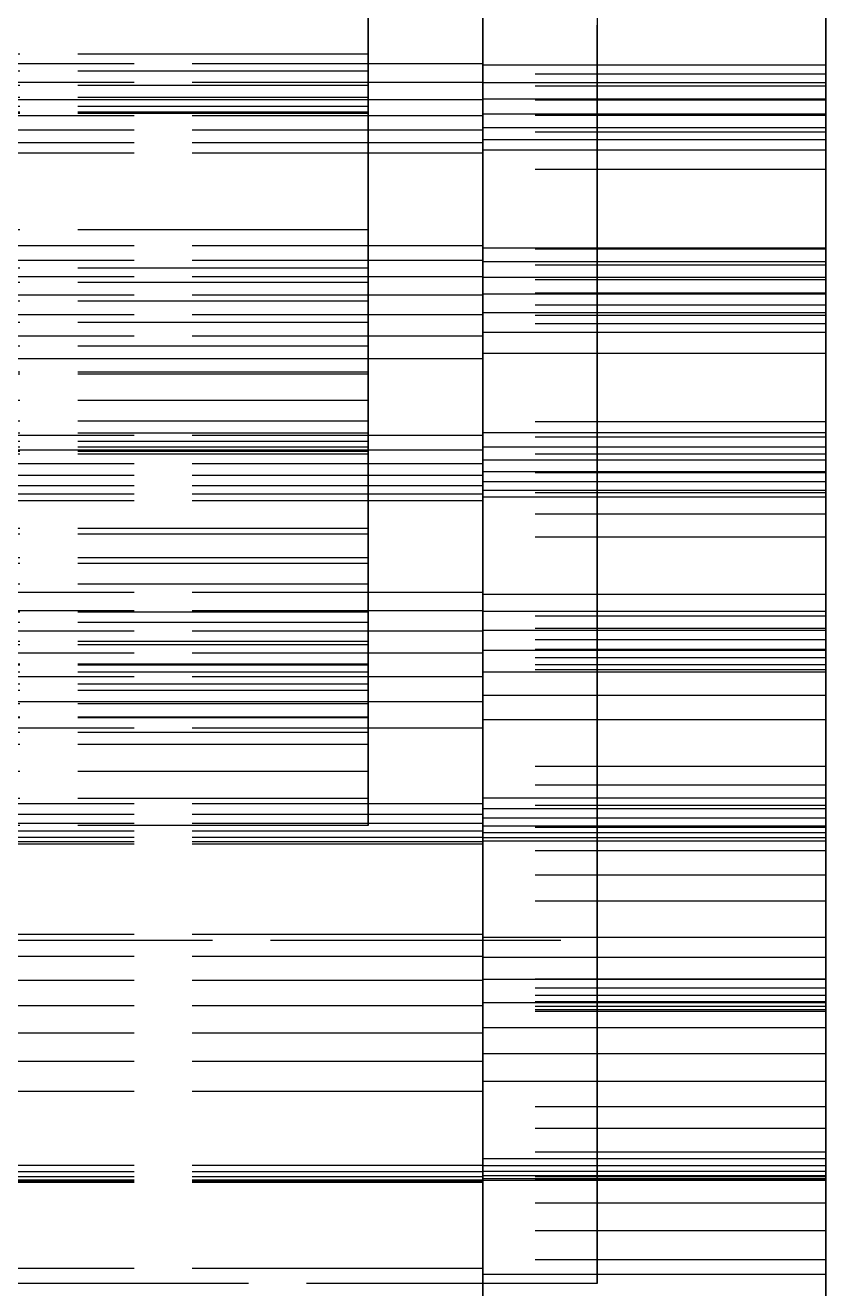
# Model space of a CAD drawing. Header units: millimetres. Extents: x -27 to 154, y -43 to 55.
# Drawn here: x 49.75 to 53.25, y -5.52 to 0 of the extents above; entities that cross this region are included whole.
import ezdxf

# ---------------------------------------------------------------- set-up
doc = ezdxf.new("R2010")
doc.units = ezdxf.units.MM
doc.linetypes.add('DASHED', pattern=[1.524, 1.27, -0.254])
doc.layers.add('HIDDEN', color=8, linetype='DASHED')
doc.layers.add('VISIBLE', color=7, linetype='CONTINUOUS')

msp = doc.modelspace()

# ---------------------------------------------------------------- linework, layer by layer
at = {"layer": 'HIDDEN'}
for points in [[(51.74925, 7.58929), (51.74925, 6.98214), (51.74925, 6.375), (51.74925, 5.76786), (51.74925, 5.16071), (51.74925, 4.55357), (51.74925, 3.94643), (51.74925, 3.33929), (51.74925, 2.73214), (51.74925, 2.125), (51.74925, 1.51786), (51.74925, 0.91071), (51.74925, 0.30357), (51.74925, -0.30357), (51.74925, -0.91071), (51.74925, -1.51786), (51.74925, -2.125), (51.74925, -2.73214), (51.74925, -3.33929), (51.74925, -3.94643), (51.74925, -4.55357), (51.74925, -5.16071), (51.74925, -5.76786)], [(51.74925, 0.27976), (51.74925, -0.27976), (51.74925, -0.83929), (51.74925, -1.39881), (51.74925, -1.95833), (51.74925, -2.51786), (51.74925, -3.07738), (51.74925, -3.6369), (51.74925, -4.19643), (51.74925, -4.75595), (51.74925, -5.31548), (51.74925, -5.875)], [(53.24925, 0.27976), (53.24925, -0.27976), (53.24925, -0.83929), (53.24925, -1.39881), (53.24925, -1.95833), (53.24925, -2.51786), (53.24925, -3.07738), (53.24925, -3.6369), (53.24925, -4.19643), (53.24925, -4.75595), (53.24925, -5.31548), (53.24925, -5.875)], [(51.74925, 0.21419), (51.74925, -0.21419)], [(51.74925, -0.16799), (51.74925, 0.16799)], [(51.74925, 0.16799), (51.74925, -0.16799)], [(53.24925, 0.21419), (53.24925, -0.21419)], [(51.24925, -0.12603), (51.24925, 0.12603)], [(51.24925, 0.12603), (51.24925, -0.12603)], [(52.24925, 0.0873), (52.24925, -0.0873), (52.24925, -0.2619), (52.24925, -0.43651), (52.24925, -0.61111), (52.24925, -0.78571), (52.24925, -0.96032), (52.24925, -1.13492), (52.24925, -1.30952), (52.24925, -1.48413), (52.24925, -1.65873), (52.24925, -1.83333), (52.24925, -2.00794), (52.24925, -2.18254), (52.24925, -2.35714), (52.24925, -2.53175), (52.24925, -2.70635), (52.24925, -2.88095), (52.24925, -3.05556), (52.24925, -3.23016), (52.24925, -3.40476), (52.24925, -3.57937), (52.24925, -3.75397), (52.24925, -3.92857), (52.24925, -4.10317), (52.24925, -4.27778), (52.24925, -4.45238), (52.24925, -4.62698), (52.24925, -4.80159), (52.24925, -4.97619), (52.24925, -5.15079), (52.24925, -5.3254), (52.24925, -5.5)], [(52.24925, 0.06349), (52.24925, -0.06349), (52.24925, -0.19048), (52.24925, -0.31746), (52.24925, -0.44444), (52.24925, -0.57143), (52.24925, -0.69841), (52.24925, -0.8254), (52.24925, -0.95238), (52.24925, -1.07937), (52.24925, -1.20635), (52.24925, -1.33333), (52.24925, -1.46032), (52.24925, -1.5873), (52.24925, -1.71429), (52.24925, -1.84127), (52.24925, -1.96825), (52.24925, -2.09524), (52.24925, -2.22222), (52.24925, -2.34921), (52.24925, -2.47619), (52.24925, -2.60317), (52.24925, -2.73016), (52.24925, -2.85714), (52.24925, -2.98413), (52.24925, -3.11111), (52.24925, -3.2381), (52.24925, -3.36508), (52.24925, -3.49206), (52.24925, -3.61905), (52.24925, -3.74603), (52.24925, -3.87302), (52.24925, -4)], [(51.24925, 0.0131), (51.24925, -0.02738), (51.24925, -0.06786), (51.24925, -0.10833), (51.24925, -0.14881), (51.24925, -0.18929), (51.24925, -0.22976), (51.24925, -0.27024), (51.24925, -0.31071), (51.24925, -0.35119), (51.24925, -0.39167), (51.24925, -0.43214), (51.24925, -0.47262), (51.24925, -0.5131), (51.24925, -0.55357), (51.24925, -0.59405), (51.24925, -0.63452), (51.24925, -0.675), (51.24925, -0.71548), (51.24925, -0.75595), (51.24925, -0.79643), (51.24925, -0.8369), (51.24925, -0.87738), (51.24925, -0.91786), (51.24925, -0.95833), (51.24925, -0.99881), (51.24925, -1.03929), (51.24925, -1.07976), (51.24925, -1.12024), (51.24925, -1.16071), (51.24925, -1.20119), (51.24925, -1.24167), (51.24925, -1.28214), (51.24925, -1.32262), (51.24925, -1.3631), (51.24925, -1.40357), (51.24925, -1.44405), (51.24925, -1.48452), (51.24925, -1.525)], [(51.24925, -1.525), (51.24925, -1.48452), (51.24925, -1.44405), (51.24925, -1.40357), (51.24925, -1.3631), (51.24925, -1.32262), (51.24925, -1.28214), (51.24925, -1.24167), (51.24925, -1.20119), (51.24925, -1.16071), (51.24925, -1.12024), (51.24925, -1.07976), (51.24925, -1.03929), (51.24925, -0.99881), (51.24925, -0.95833), (51.24925, -0.91786), (51.24925, -0.87738), (51.24925, -0.8369), (51.24925, -0.79643), (51.24925, -0.75595), (51.24925, -0.71548), (51.24925, -0.675), (51.24925, -0.63452), (51.24925, -0.59405), (51.24925, -0.55357), (51.24925, -0.5131), (51.24925, -0.47262), (51.24925, -0.43214), (51.24925, -0.39167), (51.24925, -0.35119), (51.24925, -0.31071), (51.24925, -0.27024), (51.24925, -0.22976), (51.24925, -0.18929), (51.24925, -0.14881), (51.24925, -0.10833), (51.24925, -0.06786), (51.24925, -0.02738), (51.24925, 0.0131)], [(51.74925, -0.54628), (51.74925, -0.5376), (51.74925, -0.52893), (51.74925, -0.52026), (51.74925, -0.51159), (51.74925, -0.50292), (51.74925, -0.49425), (51.74925, -0.48558), (51.74925, -0.47691), (51.74925, -0.46824), (51.74925, -0.45957), (51.74925, -0.45089), (51.74925, -0.44222), (51.74925, -0.43355), (51.74925, -0.42488), (51.74925, -0.41621), (51.74925, -0.40754), (51.74925, -0.39887), (51.74925, -0.3902), (51.74925, -0.38153), (51.74925, -0.37285), (51.74925, -0.36418), (51.74925, -0.35551), (51.74925, -0.34684), (51.74925, -0.33817), (51.74925, -0.3295), (51.74925, -0.32083), (51.74925, -0.31216), (51.74925, -0.30349), (51.74925, -0.29482), (51.74925, -0.28614), (51.74925, -0.27747), (51.74925, -0.2688), (51.74925, -0.26013), (51.74925, -0.25146), (51.74925, -0.24279), (51.74925, -0.23412), (51.74925, -0.22545), (51.74925, -0.21678), (51.74925, -0.2081), (51.74925, -0.19943), (51.74925, -0.19076), (51.74925, -0.18209), (51.74925, -0.17342), (51.74925, -0.16475), (51.74925, -0.15608), (51.74925, -0.14741), (51.74925, -0.13874), (51.74925, -0.13007), (51.74925, -0.12139), (51.74925, -0.11272), (51.74925, -0.10405), (51.74925, -0.09538), (51.74925, -0.08671), (51.74925, -0.07804), (51.74925, -0.06937), (51.74925, -0.0607), (51.74925, -0.05203), (51.74925, -0.04336), (51.74925, -0.03468), (51.74925, -0.02601), (51.74925, -0.01734), (51.74925, -0.00867), (51.74925, 0)], [(51.74925, -5.59524), (51.74925, -5.31548), (51.74925, -5.03571), (51.74925, -4.75595), (51.74925, -4.47619), (51.74925, -4.19643), (51.74925, -3.91667), (51.74925, -3.6369), (51.74925, -3.35714), (51.74925, -3.07738), (51.74925, -2.79762), (51.74925, -2.51786), (51.74925, -2.2381), (51.74925, -1.95833), (51.74925, -1.67857), (51.74925, -1.39881), (51.74925, -1.11905), (51.74925, -0.83929), (51.74925, -0.55952), (51.74925, -0.27976), (51.74925, 0)], [(52.24925, -4), (52.24925, -3.93651), (52.24925, -3.87302), (52.24925, -3.80952), (52.24925, -3.74603), (52.24925, -3.68254), (52.24925, -3.61905), (52.24925, -3.55556), (52.24925, -3.49206), (52.24925, -3.42857), (52.24925, -3.36508), (52.24925, -3.30159), (52.24925, -3.2381), (52.24925, -3.1746), (52.24925, -3.11111), (52.24925, -3.04762), (52.24925, -2.98413), (52.24925, -2.92063), (52.24925, -2.85714), (52.24925, -2.79365), (52.24925, -2.73016), (52.24925, -2.66667), (52.24925, -2.60317), (52.24925, -2.53968), (52.24925, -2.47619), (52.24925, -2.4127), (52.24925, -2.34921), (52.24925, -2.28571), (52.24925, -2.22222), (52.24925, -2.15873), (52.24925, -2.09524), (52.24925, -2.03175), (52.24925, -1.96825), (52.24925, -1.90476), (52.24925, -1.84127), (52.24925, -1.77778), (52.24925, -1.71429), (52.24925, -1.65079), (52.24925, -1.5873), (52.24925, -1.52381), (52.24925, -1.46032), (52.24925, -1.39683), (52.24925, -1.33333), (52.24925, -1.26984), (52.24925, -1.20635), (52.24925, -1.14286), (52.24925, -1.07937), (52.24925, -1.01587), (52.24925, -0.95238), (52.24925, -0.88889), (52.24925, -0.8254), (52.24925, -0.7619), (52.24925, -0.69841), (52.24925, -0.63492), (52.24925, -0.57143), (52.24925, -0.50794), (52.24925, -0.44444), (52.24925, -0.38095), (52.24925, -0.31746), (52.24925, -0.25397), (52.24925, -0.19048), (52.24925, -0.12698), (52.24925, -0.06349), (52.24925, 0)], [(52.24925, -5.5), (52.24925, -5.4127), (52.24925, -5.3254), (52.24925, -5.2381), (52.24925, -5.15079), (52.24925, -5.06349), (52.24925, -4.97619), (52.24925, -4.88889), (52.24925, -4.80159), (52.24925, -4.71429), (52.24925, -4.62698), (52.24925, -4.53968), (52.24925, -4.45238), (52.24925, -4.36508), (52.24925, -4.27778), (52.24925, -4.19048), (52.24925, -4.10317), (52.24925, -4.01587), (52.24925, -3.92857), (52.24925, -3.84127), (52.24925, -3.75397), (52.24925, -3.66667), (52.24925, -3.57937), (52.24925, -3.49206), (52.24925, -3.40476), (52.24925, -3.31746), (52.24925, -3.23016), (52.24925, -3.14286), (52.24925, -3.05556), (52.24925, -2.96825), (52.24925, -2.88095), (52.24925, -2.79365), (52.24925, -2.70635), (52.24925, -2.61905), (52.24925, -2.53175), (52.24925, -2.44444), (52.24925, -2.35714), (52.24925, -2.26984), (52.24925, -2.18254), (52.24925, -2.09524), (52.24925, -2.00794), (52.24925, -1.92063), (52.24925, -1.83333), (52.24925, -1.74603), (52.24925, -1.65873), (52.24925, -1.57143), (52.24925, -1.48413), (52.24925, -1.39683), (52.24925, -1.30952), (52.24925, -1.22222), (52.24925, -1.13492), (52.24925, -1.04762), (52.24925, -0.96032), (52.24925, -0.87302), (52.24925, -0.78571), (52.24925, -0.69841), (52.24925, -0.61111), (52.24925, -0.52381), (52.24925, -0.43651), (52.24925, -0.34921), (52.24925, -0.2619), (52.24925, -0.1746), (52.24925, -0.0873), (52.24925, 0)], [(53.24925, -5.59524), (53.24925, -5.31548), (53.24925, -5.03571), (53.24925, -4.75595), (53.24925, -4.47619), (53.24925, -4.19643), (53.24925, -3.91667), (53.24925, -3.6369), (53.24925, -3.35714), (53.24925, -3.07738), (53.24925, -2.79762), (53.24925, -2.51786), (53.24925, -2.2381), (53.24925, -1.95833), (53.24925, -1.67857), (53.24925, -1.39881), (53.24925, -1.11905), (53.24925, -0.83929), (53.24925, -0.55952), (53.24925, -0.27976), (53.24925, 0)], [(51.24925, -0.12603), (48.24925, -0.12603)], [(51.24925, -0.12603), (48.24925, -0.12603)], [(51.24925, -0.2001), (51.24925, -0.12603)], [(51.24925, -0.12603), (51.24925, -0.2001)], [(51.74925, -0.16799), (47.74925, -0.16799)], [(51.74925, -0.16799), (47.74925, -0.16799)], [(51.24925, -0.2001), (48.24925, -0.2001)], [(51.24925, -0.2001), (48.24925, -0.2001)], [(51.24925, -0.26329), (51.24925, -0.2001)], [(51.24925, -0.2001), (51.24925, -0.26329)], [(51.74925, -0.25049), (51.74925, -0.16799)], [(51.74925, -0.16799), (51.74925, -0.25049)], [(51.74925, -0.21419), (51.74925, -0.26693)], [(53.24925, -0.21419), (51.74925, -0.21419)], [(53.24925, -0.21419), (53.24925, -0.26693)], [(51.74925, -0.25049), (47.74925, -0.25049)], [(51.74925, -0.25049), (47.74925, -0.25049)], [(51.24925, -0.26329), (48.24925, -0.26329)], [(51.24925, -0.26329), (48.24925, -0.26329)], [(51.24925, -0.31508), (51.24925, -0.26329)], [(51.24925, -0.26329), (51.24925, -0.31508)], [(51.74925, -0.32661), (51.74925, -0.25049)], [(51.74925, -0.25049), (51.74925, -0.32661)], [(51.74925, -0.26693), (51.74925, -0.32706)], [(53.24925, -0.26693), (51.74925, -0.26693)], [(53.24925, -0.26693), (53.24925, -0.32706)], [(51.74925, -0.32661), (47.74925, -0.32661)], [(51.74925, -0.32661), (47.74925, -0.32661)], [(51.24925, -0.31508), (48.24925, -0.31508)], [(51.24925, -0.31508), (48.24925, -0.31508)], [(51.24925, -0.32547), (48.24925, -0.32547)], [(51.24925, -0.32547), (48.24925, -0.32547)], [(51.24925, -0.35458), (51.24925, -0.31508)], [(51.24925, -0.31508), (51.24925, -0.35458)], [(51.24925, -0.32547), (51.24925, -0.38632)], [(51.24925, -0.89444), (51.24925, -0.32547)], [(51.24925, -0.32547), (51.24925, -0.89444)], [(51.24925, -0.38632), (51.24925, -0.32547)], [(51.74925, -0.39605), (51.74925, -0.32661)], [(51.74925, -0.32661), (51.74925, -0.39605)], [(51.74925, -0.32706), (51.74925, -0.39395)], [(53.24925, -0.32706), (51.74925, -0.32706)], [(53.24925, -0.32706), (53.24925, -0.39395)], [(51.24925, -0.35458), (48.24925, -0.35458)], [(51.24925, -0.35458), (48.24925, -0.35458)], [(51.24925, -0.38013), (48.24925, -0.38013)], [(51.24925, -0.38013), (48.24925, -0.38013)], [(51.24925, -0.38632), (48.24925, -0.38632)], [(51.24925, -0.38632), (48.24925, -0.38632)], [(51.24925, -0.38013), (51.24925, -0.35458)], [(51.24925, -0.35458), (51.24925, -0.38013)], [(51.24925, -0.38632), (51.24925, -0.38013)], [(51.24925, -0.38013), (51.24925, -0.38632)], [(51.74925, -0.39605), (47.74925, -0.39605)], [(51.74925, -0.39605), (47.74925, -0.39605)], [(51.74925, -0.39395), (51.74925, -0.46715)], [(53.24925, -0.39395), (51.74925, -0.39395)], [(51.74925, -0.45845), (51.74925, -0.39605)], [(51.74925, -0.39605), (51.74925, -0.45845)], [(53.24925, -0.39395), (53.24925, -0.46715)], [(51.74925, -0.45845), (47.74925, -0.45845)], [(51.74925, -0.45845), (47.74925, -0.45845)], [(51.74925, -0.51328), (51.74925, -0.45845)], [(51.74925, -0.45845), (51.74925, -0.51328)], [(51.74925, -0.46715), (51.74925, -0.54633)], [(53.24925, -0.46715), (51.74925, -0.46715)], [(53.24925, -0.46715), (53.24925, -0.54633)], [(51.74925, -0.51328), (47.74925, -0.51328)], [(51.74925, -0.51328), (47.74925, -0.51328)], [(51.74925, -0.55983), (51.74925, -0.51328)], [(51.74925, -0.51328), (51.74925, -0.55983)], [(51.74925, -0.97432), (51.74925, -0.54628)], [(51.74925, -0.54633), (51.74925, -0.63121)], [(53.24925, -0.54633), (51.74925, -0.54633)], [(53.24925, -0.54633), (53.24925, -0.63121)], [(51.74925, -0.55983), (47.74925, -0.55983)], [(51.74925, -0.55983), (47.74925, -0.55983)], [(51.74925, -0.55983), (51.74925, -0.96411)], [(51.74925, -0.96411), (51.74925, -0.55983)], [(51.74925, -0.63121), (51.74925, -0.97887)], [(53.24925, -0.63121), (51.74925, -0.63121)], [(53.24925, -0.63121), (53.24925, -0.97887)], [(51.24925, -0.89444), (48.24925, -0.89444)], [(51.24925, -0.89444), (48.24925, -0.89444)], [(51.24925, -1.06168), (51.24925, -0.89444)], [(51.24925, -0.89444), (51.24925, -1.06168)], [(51.74925, -0.96411), (47.74925, -0.96411)], [(51.74925, -0.96411), (47.74925, -0.96411)], [(51.74925, -0.96411), (51.74925, -1.02791)], [(51.74925, -1.02791), (51.74925, -0.96411)], [(51.74925, -2.06341), (51.74925, -2.04613), (51.74925, -2.02884), (51.74925, -2.01155), (51.74925, -1.99426), (51.74925, -1.97698), (51.74925, -1.95969), (51.74925, -1.9424), (51.74925, -1.92512), (51.74925, -1.90783), (51.74925, -1.89054), (51.74925, -1.87325), (51.74925, -1.85597), (51.74925, -1.83868), (51.74925, -1.82139), (51.74925, -1.8041), (51.74925, -1.78682), (51.74925, -1.76953), (51.74925, -1.75224), (51.74925, -1.73496), (51.74925, -1.71767), (51.74925, -1.70038), (51.74925, -1.68309), (51.74925, -1.66581), (51.74925, -1.64852), (51.74925, -1.63123), (51.74925, -1.61394), (51.74925, -1.59666), (51.74925, -1.57937), (51.74925, -1.56208), (51.74925, -1.5448), (51.74925, -1.52751), (51.74925, -1.51022), (51.74925, -1.49293), (51.74925, -1.47565), (51.74925, -1.45836), (51.74925, -1.44107), (51.74925, -1.42378), (51.74925, -1.4065), (51.74925, -1.38921), (51.74925, -1.37192), (51.74925, -1.35464), (51.74925, -1.33735), (51.74925, -1.32006), (51.74925, -1.30277), (51.74925, -1.28549), (51.74925, -1.2682), (51.74925, -1.25091), (51.74925, -1.23362), (51.74925, -1.21634), (51.74925, -1.19905), (51.74925, -1.18176), (51.74925, -1.16448), (51.74925, -1.14719), (51.74925, -1.1299), (51.74925, -1.11261), (51.74925, -1.09533), (51.74925, -1.07804), (51.74925, -1.06075), (51.74925, -1.04346), (51.74925, -1.02618), (51.74925, -1.00889), (51.74925, -0.9916), (51.74925, -0.97432)], [(51.74925, -0.97887), (51.74925, -1.04878)], [(53.24925, -0.97887), (51.74925, -0.97887)], [(53.24925, -0.97887), (53.24925, -1.04878)], [(51.74925, -1.02791), (47.74925, -1.02791)], [(51.74925, -1.02791), (47.74925, -1.02791)], [(51.74925, -1.02791), (51.74925, -1.09996)], [(51.74925, -1.09996), (51.74925, -1.02791)], [(51.74925, -1.04878), (51.74925, -1.11296)], [(53.24925, -1.04878), (51.74925, -1.04878)], [(53.24925, -1.04878), (53.24925, -1.11296)], [(51.74925, -1.09996), (47.74925, -1.09996)], [(51.74925, -1.09996), (47.74925, -1.09996)], [(51.24925, -1.06168), (48.24925, -1.06168)], [(51.24925, -1.06168), (48.24925, -1.06168)], [(51.24925, -1.12471), (51.24925, -1.06168)], [(51.24925, -1.06168), (51.24925, -1.12471)], [(51.74925, -1.09996), (51.74925, -1.17954)], [(51.74925, -1.17954), (51.74925, -1.09996)], [(51.24925, -1.12471), (48.24925, -1.12471)], [(51.24925, -1.12471), (48.24925, -1.12471)], [(51.24925, -1.20559), (51.24925, -1.12471)], [(51.24925, -1.12471), (51.24925, -1.20559)], [(51.74925, -1.11296), (51.74925, -1.17116)], [(53.24925, -1.11296), (51.74925, -1.11296)], [(53.24925, -1.11296), (53.24925, -1.17116)], [(51.74925, -1.17954), (47.74925, -1.17954)], [(51.74925, -1.17954), (47.74925, -1.17954)], [(51.24925, -1.20559), (48.24925, -1.20559)], [(51.24925, -1.20559), (48.24925, -1.20559)], [(51.24925, -1.29903), (51.24925, -1.20559)], [(51.24925, -1.20559), (51.24925, -1.29903)], [(51.74925, -1.17116), (51.74925, -1.22304)], [(53.24925, -1.17116), (51.74925, -1.17116)], [(51.74925, -1.17954), (51.74925, -1.26613)], [(51.74925, -1.26613), (51.74925, -1.17954)], [(53.24925, -1.17116), (53.24925, -1.22304)], [(51.74925, -1.26613), (47.74925, -1.26613)], [(51.74925, -1.26613), (47.74925, -1.26613)], [(51.74925, -1.22304), (51.74925, -1.26815)], [(53.24925, -1.22304), (51.74925, -1.22304)], [(51.74925, -1.26613), (51.74925, -1.35934)], [(51.74925, -1.35934), (51.74925, -1.26613)], [(51.74925, -1.26815), (51.74925, -1.30588)], [(53.24925, -1.26815), (51.74925, -1.26815)], [(53.24925, -1.22304), (53.24925, -1.26815)], [(53.24925, -1.26815), (53.24925, -1.30588)], [(51.24925, -1.29903), (48.24925, -1.29903)], [(51.24925, -1.29903), (48.24925, -1.29903)], [(51.24925, -1.40319), (51.24925, -1.29903)], [(51.24925, -1.29903), (51.24925, -1.40319)], [(51.74925, -1.30588), (51.74925, -1.7329)], [(53.24925, -1.30588), (51.74925, -1.30588)], [(53.24925, -1.30588), (53.24925, -1.7329)], [(51.74925, -1.35934), (47.74925, -1.35934)], [(51.74925, -1.35934), (47.74925, -1.35934)], [(51.74925, -1.35934), (51.74925, -1.45888)], [(51.74925, -1.45888), (51.74925, -1.35934)], [(51.24925, -1.40319), (48.24925, -1.40319)], [(51.24925, -1.40319), (48.24925, -1.40319)], [(51.24925, -1.51701), (51.24925, -1.40319)], [(51.24925, -1.40319), (51.24925, -1.51701)], [(51.74925, -1.45888), (47.74925, -1.45888)], [(51.74925, -1.45888), (47.74925, -1.45888)], [(51.24925, -1.45816), (48.24925, -1.45816)], [(51.24925, -1.45816), (48.24925, -1.45816)], [(51.24925, -1.45816), (51.24925, -1.73081)], [(51.24925, -1.87467), (51.24925, -1.45816)], [(51.24925, -1.45816), (51.24925, -1.87467)], [(51.24925, -1.73081), (51.24925, -1.45816)], [(51.74925, -1.45888), (51.74925, -1.79343)], [(51.74925, -1.79343), (51.74925, -1.45888)], [(51.24925, -1.51701), (48.24925, -1.51701)], [(51.24925, -1.51701), (48.24925, -1.51701)], [(51.24925, -1.525), (48.24925, -1.525)], [(51.24925, -1.63972), (51.24925, -1.51701)], [(51.24925, -1.51701), (51.24925, -1.63972)], [(51.24925, -1.63972), (48.24925, -1.63972)], [(51.24925, -1.63972), (48.24925, -1.63972)], [(51.24925, -1.85801), (51.24925, -1.63972)], [(51.24925, -1.63972), (51.24925, -1.85801)], [(51.24925, -1.73081), (48.24925, -1.73081)], [(51.24925, -1.73081), (48.24925, -1.73081)], [(51.24925, -1.73081), (51.24925, -1.78311)], [(51.24925, -1.78311), (51.24925, -1.73081)], [(51.74925, -1.7329), (51.74925, -1.80032)], [(53.24925, -1.7329), (51.74925, -1.7329)], [(53.24925, -1.7329), (53.24925, -1.80032)], [(51.74925, -1.79343), (47.74925, -1.79343)], [(51.74925, -1.79343), (47.74925, -1.79343)], [(51.24925, -1.78311), (48.24925, -1.78311)], [(51.24925, -1.78311), (48.24925, -1.78311)], [(51.24925, -1.81975), (48.24925, -1.81975)], [(51.24925, -1.81975), (48.24925, -1.81975)], [(51.24925, -1.78311), (51.24925, -1.81975)], [(51.24925, -1.81975), (51.24925, -1.78311)], [(51.24925, -1.81975), (51.24925, -1.84476)], [(51.24925, -1.84476), (51.24925, -1.81975)], [(51.74925, -1.79343), (51.74925, -1.85819)], [(51.74925, -1.85819), (51.74925, -1.79343)], [(51.74925, -1.80032), (51.74925, -1.87508)], [(53.24925, -1.80032), (51.74925, -1.80032)], [(53.24925, -1.80032), (53.24925, -1.87508)], [(51.74925, -1.85819), (47.74925, -1.85819)], [(51.74925, -1.85819), (47.74925, -1.85819)], [(51.24925, -1.84476), (48.24925, -1.84476)], [(51.24925, -1.84476), (48.24925, -1.84476)], [(51.24925, -1.85801), (48.24925, -1.85801)], [(51.24925, -1.85801), (48.24925, -1.85801)], [(51.24925, -1.85923), (48.24925, -1.85923)], [(51.24925, -1.85923), (48.24925, -1.85923)], [(51.24925, -1.86359), (48.24925, -1.86359)], [(51.24925, -1.86359), (48.24925, -1.86359)], [(51.24925, -1.87467), (48.24925, -1.87467)], [(51.24925, -1.87467), (48.24925, -1.87467)], [(51.24925, -1.84476), (51.24925, -1.85923)], [(51.24925, -1.85923), (51.24925, -1.84476)], [(51.24925, -1.86359), (51.24925, -1.85801)], [(51.24925, -1.85801), (51.24925, -1.86359)], [(51.24925, -1.85923), (51.24925, -1.86359)], [(51.24925, -1.86359), (51.24925, -1.85923)], [(51.24925, -2.2252), (51.24925, -1.87467)], [(51.24925, -1.87467), (51.24925, -2.2252)], [(51.74925, -1.85819), (51.74925, -1.91656)], [(51.74925, -1.91656), (51.74925, -1.85819)], [(51.74925, -1.87508), (51.74925, -1.95657)], [(53.24925, -1.87508), (51.74925, -1.87508)], [(53.24925, -1.87508), (53.24925, -1.95657)], [(51.74925, -1.91656), (47.74925, -1.91656)], [(51.74925, -1.91656), (47.74925, -1.91656)], [(51.74925, -1.91656), (51.74925, -1.96827)], [(51.74925, -1.96827), (51.74925, -1.91656)], [(51.74925, -1.96827), (47.74925, -1.96827)], [(51.74925, -1.96827), (47.74925, -1.96827)], [(51.74925, -1.95657), (51.74925, -2.04431)], [(53.24925, -1.95657), (51.74925, -1.95657)], [(51.74925, -1.96827), (51.74925, -2.01294)], [(51.74925, -2.01294), (51.74925, -1.96827)], [(53.24925, -1.95657), (53.24925, -2.04431)], [(51.74925, -2.01294), (47.74925, -2.01294)], [(51.74925, -2.01294), (47.74925, -2.01294)], [(51.74925, -2.01294), (51.74925, -2.05009)], [(51.74925, -2.05009), (51.74925, -2.01294)], [(51.74925, -2.05009), (47.74925, -2.05009)], [(51.74925, -2.05009), (47.74925, -2.05009)], [(51.74925, -2.07899), (47.74925, -2.07899)], [(51.74925, -2.07899), (47.74925, -2.07899)], [(51.74925, -2.04431), (51.74925, -2.13798)], [(53.24925, -2.04431), (51.74925, -2.04431)], [(51.74925, -2.05009), (51.74925, -2.07899)], [(51.74925, -2.07899), (51.74925, -2.05009)], [(51.74925, -2.48875), (51.74925, -2.06341)], [(51.74925, -2.07899), (51.74925, -2.47982)], [(51.74925, -2.47982), (51.74925, -2.07899)], [(53.24925, -2.04431), (53.24925, -2.13798)], [(51.74925, -2.13798), (51.74925, -2.23729)], [(53.24925, -2.13798), (51.74925, -2.13798)], [(53.24925, -2.13798), (53.24925, -2.23729)], [(51.24925, -2.20014), (48.24925, -2.20014)], [(51.24925, -2.20014), (48.24925, -2.20014)], [(51.24925, -2.20014), (51.24925, -2.61152)], [(51.24925, -2.35259), (51.24925, -2.20014)], [(51.24925, -2.20014), (51.24925, -2.35259)], [(51.24925, -2.61152), (51.24925, -2.20014)], [(51.24925, -2.2252), (48.24925, -2.2252)], [(51.24925, -2.2252), (48.24925, -2.2252)], [(51.24925, -2.32818), (51.24925, -2.2252)], [(51.24925, -2.2252), (51.24925, -2.32818)], [(51.74925, -2.23729), (51.74925, -2.58276)], [(53.24925, -2.23729), (51.74925, -2.23729)], [(53.24925, -2.23729), (53.24925, -2.58276)], [(51.24925, -2.32818), (48.24925, -2.32818)], [(51.24925, -2.32818), (48.24925, -2.32818)], [(51.24925, -2.35259), (48.24925, -2.35259)], [(51.24925, -2.35259), (48.24925, -2.35259)], [(51.24925, -2.44273), (51.24925, -2.32818)], [(51.24925, -2.32818), (51.24925, -2.44273)], [(51.24925, -2.79248), (51.24925, -2.35259)], [(51.24925, -2.35259), (51.24925, -2.79248)], [(51.74925, -2.47982), (47.74925, -2.47982)], [(51.74925, -2.47982), (47.74925, -2.47982)], [(51.24925, -2.44273), (48.24925, -2.44273)], [(51.24925, -2.44273), (48.24925, -2.44273)], [(51.24925, -2.56506), (51.24925, -2.44273)], [(51.24925, -2.44273), (51.24925, -2.56506)], [(51.74925, -2.47982), (51.74925, -2.56033)], [(51.74925, -2.56033), (51.74925, -2.47982)], [(51.74925, -3.56751), (51.74925, -3.55038), (51.74925, -3.53326), (51.74925, -3.51614), (51.74925, -3.49901), (51.74925, -3.48189), (51.74925, -3.46477), (51.74925, -3.44764), (51.74925, -3.43052), (51.74925, -3.4134), (51.74925, -3.39627), (51.74925, -3.37915), (51.74925, -3.36203), (51.74925, -3.3449), (51.74925, -3.32778), (51.74925, -3.31066), (51.74925, -3.29353), (51.74925, -3.27641), (51.74925, -3.25929), (51.74925, -3.24217), (51.74925, -3.22504), (51.74925, -3.20792), (51.74925, -3.1908), (51.74925, -3.17367), (51.74925, -3.15655), (51.74925, -3.13943), (51.74925, -3.1223), (51.74925, -3.10518), (51.74925, -3.08806), (51.74925, -3.07093), (51.74925, -3.05381), (51.74925, -3.03669), (51.74925, -3.01956), (51.74925, -3.00244), (51.74925, -2.98532), (51.74925, -2.9682), (51.74925, -2.95107), (51.74925, -2.93395), (51.74925, -2.91683), (51.74925, -2.8997), (51.74925, -2.88258), (51.74925, -2.86546), (51.74925, -2.84833), (51.74925, -2.83121), (51.74925, -2.81409), (51.74925, -2.79696), (51.74925, -2.77984), (51.74925, -2.76272), (51.74925, -2.74559), (51.74925, -2.72847), (51.74925, -2.71135), (51.74925, -2.69422), (51.74925, -2.6771), (51.74925, -2.65998), (51.74925, -2.64286), (51.74925, -2.62573), (51.74925, -2.60861), (51.74925, -2.59149), (51.74925, -2.57436), (51.74925, -2.55724), (51.74925, -2.54012), (51.74925, -2.52299), (51.74925, -2.50587), (51.74925, -2.48875)], [(51.74925, -2.56033), (47.74925, -2.56033)], [(51.74925, -2.56033), (47.74925, -2.56033)], [(51.24925, -2.56506), (48.24925, -2.56506)], [(51.24925, -2.56506), (48.24925, -2.56506)], [(51.24925, -2.69369), (51.24925, -2.56506)], [(51.24925, -2.56506), (51.24925, -2.69369)], [(51.74925, -2.56033), (51.74925, -2.64899)], [(51.74925, -2.64899), (51.74925, -2.56033)], [(51.74925, -2.58276), (51.74925, -2.63725)], [(53.24925, -2.58276), (51.74925, -2.58276)], [(53.24925, -2.58276), (53.24925, -2.63725)], [(51.74925, -2.64899), (47.74925, -2.64899)], [(51.74925, -2.64899), (47.74925, -2.64899)], [(51.24925, -2.61152), (48.24925, -2.61152)], [(51.24925, -2.61152), (48.24925, -2.61152)], [(51.24925, -2.61152), (51.24925, -2.70831)], [(51.24925, -2.70831), (51.24925, -2.61152)], [(51.74925, -2.63725), (51.74925, -2.68603)], [(53.24925, -2.63725), (51.74925, -2.63725)], [(51.74925, -2.64899), (51.74925, -2.74507)], [(51.74925, -2.74507), (51.74925, -2.64899)], [(53.24925, -2.63725), (53.24925, -2.68603)], [(51.24925, -2.69369), (48.24925, -2.69369)], [(51.24925, -2.69369), (48.24925, -2.69369)], [(51.24925, -2.82763), (51.24925, -2.69369)], [(51.24925, -2.69369), (51.24925, -2.82763)], [(51.74925, -2.68603), (51.74925, -2.72886)], [(53.24925, -2.68603), (51.74925, -2.68603)], [(53.24925, -2.68603), (53.24925, -2.72886)], [(51.74925, -2.74507), (47.74925, -2.74507)], [(51.74925, -2.74507), (47.74925, -2.74507)], [(51.24925, -2.70831), (48.24925, -2.70831)], [(51.24925, -2.70831), (48.24925, -2.70831)], [(51.24925, -2.70831), (51.24925, -2.79732)], [(51.24925, -2.79732), (51.24925, -2.70831)], [(51.74925, -2.72886), (51.74925, -2.7654)], [(53.24925, -2.72886), (51.74925, -2.72886)], [(51.74925, -2.74507), (51.74925, -2.84806)], [(51.74925, -2.84806), (51.74925, -2.74507)], [(53.24925, -2.72886), (53.24925, -2.7654)], [(51.24925, -2.79248), (48.24925, -2.79248)], [(51.24925, -2.79248), (48.24925, -2.79248)], [(51.24925, -2.79732), (48.24925, -2.79732)], [(51.24925, -2.79732), (48.24925, -2.79732)], [(51.24925, -2.90782), (51.24925, -2.79248)], [(51.24925, -2.79248), (51.24925, -2.90782)], [(51.24925, -2.79732), (51.24925, -2.88014)], [(51.24925, -2.88014), (51.24925, -2.79732)], [(51.74925, -2.7654), (51.74925, -2.79521)], [(53.24925, -2.7654), (51.74925, -2.7654)], [(51.74925, -2.79521), (51.74925, -2.81769)], [(53.24925, -2.79521), (51.74925, -2.79521)], [(53.24925, -2.7654), (53.24925, -2.79521)], [(53.24925, -2.79521), (53.24925, -2.81769)], [(51.74925, -2.84806), (47.74925, -2.84806)], [(51.74925, -2.84806), (47.74925, -2.84806)], [(51.24925, -2.82763), (48.24925, -2.82763)], [(51.24925, -2.82763), (48.24925, -2.82763)], [(51.24925, -2.96611), (51.24925, -2.82763)], [(51.24925, -2.82763), (51.24925, -2.96611)], [(51.74925, -2.81769), (51.74925, -3.24066)], [(53.24925, -2.81769), (51.74925, -2.81769)], [(51.74925, -2.84806), (51.74925, -2.95757)], [(51.74925, -2.95757), (51.74925, -2.84806)], [(53.24925, -2.81769), (53.24925, -3.24066)], [(51.24925, -2.88014), (48.24925, -2.88014)], [(51.24925, -2.88014), (48.24925, -2.88014)], [(51.24925, -2.90782), (48.24925, -2.90782)], [(51.24925, -2.90782), (48.24925, -2.90782)], [(51.24925, -2.88014), (51.24925, -2.95698)], [(51.24925, -2.95698), (51.24925, -2.88014)], [(51.24925, -3.02534), (51.24925, -2.90782)], [(51.24925, -2.90782), (51.24925, -3.02534)], [(51.74925, -2.95757), (47.74925, -2.95757)], [(51.74925, -2.95757), (47.74925, -2.95757)], [(51.24925, -2.95698), (48.24925, -2.95698)], [(51.24925, -2.95698), (48.24925, -2.95698)], [(51.24925, -2.96611), (48.24925, -2.96611)], [(51.24925, -2.96611), (48.24925, -2.96611)], [(51.24925, -2.95698), (51.24925, -3.02773)], [(51.24925, -3.02773), (51.24925, -2.95698)], [(51.24925, -3.09214), (51.24925, -2.96611)], [(51.24925, -2.96611), (51.24925, -3.09214)], [(51.74925, -2.95757), (51.74925, -3.07331)], [(51.74925, -3.07331), (51.74925, -2.95757)], [(51.24925, -3.02534), (48.24925, -3.02534)], [(51.24925, -3.02534), (48.24925, -3.02534)], [(51.24925, -3.02773), (48.24925, -3.02773)], [(51.24925, -3.02773), (48.24925, -3.02773)], [(51.24925, -3.14379), (51.24925, -3.02534)], [(51.24925, -3.02534), (51.24925, -3.14379)], [(51.24925, -3.02773), (51.24925, -3.09214)], [(51.24925, -3.09214), (51.24925, -3.02773)], [(51.74925, -3.07331), (47.74925, -3.07331)], [(51.74925, -3.07331), (47.74925, -3.07331)], [(51.24925, -3.09214), (48.24925, -3.09214)], [(51.24925, -3.09214), (48.24925, -3.09214)], [(51.74925, -3.07331), (51.74925, -3.40357)], [(51.74925, -3.40357), (51.74925, -3.07331)], [(51.24925, -3.14379), (48.24925, -3.14379)], [(51.24925, -3.14379), (48.24925, -3.14379)], [(51.24925, -3.26242), (51.24925, -3.14379)], [(51.24925, -3.14379), (51.24925, -3.26242)], [(51.74925, -3.24066), (51.74925, -3.32232)], [(53.24925, -3.24066), (51.74925, -3.24066)], [(53.24925, -3.24066), (53.24925, -3.32232)], [(51.24925, -3.26242), (48.24925, -3.26242)], [(51.24925, -3.26242), (48.24925, -3.26242)], [(51.24925, -3.3806), (51.24925, -3.26242)], [(51.24925, -3.26242), (51.24925, -3.3806)], [(51.74925, -3.32232), (51.74925, -3.41125)], [(53.24925, -3.32232), (51.74925, -3.32232)], [(53.24925, -3.32232), (53.24925, -3.41125)], [(51.74925, -3.40357), (47.74925, -3.40357)], [(51.74925, -3.40357), (47.74925, -3.40357)], [(51.24925, -3.3806), (48.24925, -3.3806)], [(51.24925, -3.3806), (48.24925, -3.3806)], [(51.24925, -3.49773), (51.24925, -3.3806)], [(51.24925, -3.3806), (51.24925, -3.49773)], [(51.74925, -3.40357), (51.74925, -3.45003)], [(51.74925, -3.45003), (51.74925, -3.40357)], [(51.74925, -3.41125), (51.74925, -3.50681)], [(53.24925, -3.41125), (51.74925, -3.41125)], [(53.24925, -3.41125), (53.24925, -3.50681)], [(51.74925, -3.45003), (47.74925, -3.45003)], [(51.74925, -3.45003), (47.74925, -3.45003)], [(51.74925, -3.45003), (51.74925, -3.49016)], [(51.74925, -3.49016), (51.74925, -3.45003)], [(51.74925, -3.49016), (47.74925, -3.49016)], [(51.74925, -3.49016), (47.74925, -3.49016)], [(51.74925, -3.52369), (47.74925, -3.52369)], [(51.74925, -3.52369), (47.74925, -3.52369)], [(51.24925, -3.49773), (48.24925, -3.49773)], [(51.24925, -3.49773), (48.24925, -3.49773)], [(51.74925, -3.49016), (51.74925, -3.52369)], [(51.74925, -3.52369), (51.74925, -3.49016)], [(51.74925, -3.50681), (51.74925, -3.60855)], [(53.24925, -3.50681), (51.74925, -3.50681)], [(51.74925, -3.52369), (51.74925, -3.55027)], [(51.74925, -3.55027), (51.74925, -3.52369)], [(53.24925, -3.50681), (53.24925, -3.60855)], [(51.74925, -3.55027), (47.74925, -3.55027)], [(51.74925, -3.55027), (47.74925, -3.55027)], [(51.74925, -3.56941), (47.74925, -3.56941)], [(51.74925, -3.56941), (47.74925, -3.56941)], [(51.74925, -3.58042), (47.74925, -3.58042)], [(51.74925, -3.58042), (47.74925, -3.58042)], [(51.74925, -3.55027), (51.74925, -3.56941)], [(51.74925, -3.56941), (51.74925, -3.55027)], [(51.74925, -3.98744), (51.74925, -3.56751)], [(51.74925, -3.56941), (51.74925, -3.58042)], [(51.74925, -3.58042), (51.74925, -3.56941)], [(51.74925, -3.58042), (51.74925, -3.97438)], [(51.74925, -3.97438), (51.74925, -3.58042)], [(51.74925, -3.60855), (51.74925, -3.71611)], [(53.24925, -3.60855), (51.74925, -3.60855)], [(53.24925, -3.60855), (53.24925, -3.71611)], [(51.74925, -3.71611), (51.74925, -3.82924)], [(53.24925, -3.71611), (51.74925, -3.71611)], [(53.24925, -3.71611), (53.24925, -3.82924)], [(51.74925, -3.82924), (51.74925, -4.17033)], [(53.24925, -3.82924), (51.74925, -3.82924)], [(53.24925, -3.82924), (53.24925, -4.17033)], [(51.74925, -3.97438), (47.74925, -3.97438)], [(51.74925, -3.97438), (47.74925, -3.97438)], [(51.74925, -3.97438), (51.74925, -4.07091)], [(51.74925, -4.07091), (51.74925, -3.97438)], [(46.24925, -4), (52.24925, -4)], [(51.74925, -5.04968), (51.74925, -5.03282), (51.74925, -5.01596), (51.74925, -4.9991), (51.74925, -4.98224), (51.74925, -4.96538), (51.74925, -4.94852), (51.74925, -4.93166), (51.74925, -4.91479), (51.74925, -4.89793), (51.74925, -4.88107), (51.74925, -4.86421), (51.74925, -4.84735), (51.74925, -4.83049), (51.74925, -4.81363), (51.74925, -4.79677), (51.74925, -4.77991), (51.74925, -4.76305), (51.74925, -4.74619), (51.74925, -4.72932), (51.74925, -4.71246), (51.74925, -4.6956), (51.74925, -4.67874), (51.74925, -4.66188), (51.74925, -4.64502), (51.74925, -4.62816), (51.74925, -4.6113), (51.74925, -4.59444), (51.74925, -4.57758), (51.74925, -4.56072), (51.74925, -4.54385), (51.74925, -4.52699), (51.74925, -4.51013), (51.74925, -4.49327), (51.74925, -4.47641), (51.74925, -4.45955), (51.74925, -4.44269), (51.74925, -4.42583), (51.74925, -4.40897), (51.74925, -4.39211), (51.74925, -4.37525), (51.74925, -4.35838), (51.74925, -4.34152), (51.74925, -4.32466), (51.74925, -4.3078), (51.74925, -4.29094), (51.74925, -4.27408), (51.74925, -4.25722), (51.74925, -4.24036), (51.74925, -4.2235), (51.74925, -4.20664), (51.74925, -4.18978), (51.74925, -4.17291), (51.74925, -4.15605), (51.74925, -4.13919), (51.74925, -4.12233), (51.74925, -4.10547), (51.74925, -4.08861), (51.74925, -4.07175), (51.74925, -4.05489), (51.74925, -4.03803), (51.74925, -4.02117), (51.74925, -4.0043), (51.74925, -3.98744)], [(51.74925, -4.07091), (47.74925, -4.07091)], [(51.74925, -4.07091), (47.74925, -4.07091)], [(51.74925, -4.07091), (51.74925, -4.17541)], [(51.74925, -4.17541), (51.74925, -4.07091)], [(51.74925, -4.17541), (47.74925, -4.17541)], [(51.74925, -4.17541), (47.74925, -4.17541)], [(51.74925, -4.17033), (51.74925, -4.20905)], [(53.24925, -4.17033), (51.74925, -4.17033)], [(51.74925, -4.17541), (51.74925, -4.28718)], [(51.74925, -4.28718), (51.74925, -4.17541)], [(53.24925, -4.17033), (53.24925, -4.20905)], [(51.74925, -4.20905), (51.74925, -4.24213)], [(53.24925, -4.20905), (51.74925, -4.20905)], [(51.74925, -4.24213), (51.74925, -4.26931)], [(53.24925, -4.24213), (51.74925, -4.24213)], [(53.24925, -4.20905), (53.24925, -4.24213)], [(53.24925, -4.24213), (53.24925, -4.26931)], [(51.74925, -4.28718), (47.74925, -4.28718)], [(51.74925, -4.28718), (47.74925, -4.28718)], [(51.74925, -4.26931), (51.74925, -4.29028)], [(53.24925, -4.26931), (51.74925, -4.26931)], [(51.74925, -4.28718), (51.74925, -4.4057)], [(51.74925, -4.4057), (51.74925, -4.28718)], [(51.74925, -4.29028), (51.74925, -4.3046)], [(53.24925, -4.29028), (51.74925, -4.29028)], [(51.74925, -4.3046), (51.74925, -4.31168)], [(53.24925, -4.3046), (51.74925, -4.3046)], [(53.24925, -4.26931), (53.24925, -4.29028)], [(53.24925, -4.29028), (53.24925, -4.3046)], [(53.24925, -4.3046), (53.24925, -4.31168)], [(51.74925, -4.31168), (51.74925, -4.72793)], [(53.24925, -4.31168), (51.74925, -4.31168)], [(53.24925, -4.31168), (53.24925, -4.72793)], [(51.74925, -4.4057), (47.74925, -4.4057)], [(51.74925, -4.4057), (47.74925, -4.4057)], [(51.74925, -4.4057), (51.74925, -4.53058)], [(51.74925, -4.53058), (51.74925, -4.4057)], [(51.74925, -4.53058), (47.74925, -4.53058)], [(51.74925, -4.53058), (47.74925, -4.53058)], [(51.74925, -4.53058), (51.74925, -4.66151)], [(51.74925, -4.66151), (51.74925, -4.53058)], [(51.74925, -4.66151), (47.74925, -4.66151)], [(51.74925, -4.66151), (47.74925, -4.66151)], [(51.74925, -4.66151), (51.74925, -4.98467)], [(51.74925, -4.98467), (51.74925, -4.66151)], [(51.74925, -4.72793), (51.74925, -4.82333)], [(53.24925, -4.72793), (51.74925, -4.72793)], [(53.24925, -4.72793), (53.24925, -4.82333)], [(51.74925, -4.82333), (51.74925, -4.92586)], [(53.24925, -4.82333), (51.74925, -4.82333)], [(53.24925, -4.82333), (53.24925, -4.92586)], [(51.74925, -4.92586), (51.74925, -5.03489)], [(53.24925, -4.92586), (51.74925, -4.92586)], [(53.24925, -4.92586), (53.24925, -5.03489)], [(51.74925, -4.98467), (47.74925, -4.98467)], [(51.74925, -4.98467), (47.74925, -4.98467)], [(51.74925, -5.01244), (47.74925, -5.01244)], [(51.74925, -5.01244), (47.74925, -5.01244)], [(51.74925, -4.98467), (51.74925, -5.01244)], [(51.74925, -5.01244), (51.74925, -4.98467)], [(51.74925, -5.01244), (51.74925, -5.03398)], [(51.74925, -5.03398), (51.74925, -5.01244)], [(51.74925, -5.03398), (47.74925, -5.03398)], [(51.74925, -5.03398), (47.74925, -5.03398)], [(51.74925, -5.04905), (47.74925, -5.04905)], [(51.74925, -5.04905), (47.74925, -5.04905)], [(51.74925, -5.0513), (47.74925, -5.0513)], [(51.74925, -5.0513), (47.74925, -5.0513)], [(51.74925, -5.0573), (47.74925, -5.0573)], [(51.74925, -5.0573), (47.74925, -5.0573)], [(51.74925, -5.05827), (47.74925, -5.05827)], [(51.74925, -5.05827), (47.74925, -5.05827)], [(51.74925, -5.03398), (51.74925, -5.04905)], [(51.74925, -5.04905), (51.74925, -5.03398)], [(51.74925, -5.03489), (51.74925, -5.14997)], [(53.24925, -5.03489), (51.74925, -5.03489)], [(51.74925, -5.04904), (51.74925, -5.04968)], [(51.74925, -5.46093), (51.74925, -5.04904)], [(53.24925, -5.04904), (51.74925, -5.04904)], [(51.74925, -5.04905), (51.74925, -5.0573)], [(51.74925, -5.0573), (51.74925, -5.04905)], [(51.74925, -5.05827), (51.74925, -5.0513)], [(51.74925, -5.0513), (51.74925, -5.43503)], [(51.74925, -5.43503), (51.74925, -5.0513)], [(51.74925, -5.0513), (51.74925, -5.05827)], [(51.74925, -5.0573), (51.74925, -5.05827)], [(51.74925, -5.05827), (51.74925, -5.0573)], [(53.24925, -5.03489), (53.24925, -5.14997)], [(53.24925, -5.04904), (53.24925, -5.04968)], [(53.24925, -5.04968), (53.24925, -5.04904)], [(51.74925, -5.14997), (51.74925, -5.27075)], [(53.24925, -5.14997), (51.74925, -5.14997)], [(53.24925, -5.14997), (53.24925, -5.27075)], [(51.74925, -5.27075), (51.74925, -5.39697)], [(53.24925, -5.27075), (51.74925, -5.27075)], [(53.24925, -5.27075), (53.24925, -5.39697)], [(51.74925, -5.39697), (51.74925, -5.73152)], [(53.24925, -5.39697), (51.74925, -5.39697)], [(53.24925, -5.39697), (53.24925, -5.73152)], [(51.74925, -5.43503), (47.74925, -5.43503)], [(51.74925, -5.43503), (47.74925, -5.43503)], [(51.74925, -5.43503), (51.74925, -5.54675)], [(51.74925, -5.54675), (51.74925, -5.43503)], [(51.74925, -5.52858), (51.74925, -5.51167), (51.74925, -5.49475), (51.74925, -5.47784), (51.74925, -5.46093)], [(52.24925, -5.5), (47.74925, -5.5)]]:
    msp.add_lwpolyline(points, dxfattribs=at)
at = {"layer": 'VISIBLE'}
for points in [[(51.74925, -0.17397), (51.74925, 0.17397)], [(53.24925, -0.17397), (53.24925, 0.17397)], [(51.74925, -0.25142), (51.74925, -0.17397)], [(53.24925, -0.17397), (51.74925, -0.17397)], [(53.24925, -0.25142), (53.24925, -0.17397)], [(51.74925, -0.32316), (51.74925, -0.25142)], [(53.24925, -0.25142), (51.74925, -0.25142)], [(53.24925, -0.32316), (53.24925, -0.25142)], [(51.74925, -0.38891), (51.74925, -0.32316)], [(53.24925, -0.32316), (51.74925, -0.32316)], [(53.24925, -0.38891), (53.24925, -0.32316)], [(51.74925, -0.44835), (51.74925, -0.38891)], [(53.24925, -0.38891), (51.74925, -0.38891)], [(53.24925, -0.44835), (53.24925, -0.38891)], [(53.24925, -0.44835), (51.74925, -0.44835)], [(51.74925, -0.50101), (51.74925, -0.44835)], [(53.24925, -0.50101), (53.24925, -0.44835)], [(53.24925, -0.50101), (51.74925, -0.50101)], [(51.74925, -0.54628), (51.74925, -0.50101)], [(51.74925, -0.97432), (51.74925, -0.96752), (51.74925, -0.96073), (51.74925, -0.95393), (51.74925, -0.94714), (51.74925, -0.94034), (51.74925, -0.93355), (51.74925, -0.92676), (51.74925, -0.91996), (51.74925, -0.91317), (51.74925, -0.90637), (51.74925, -0.89958), (51.74925, -0.89278), (51.74925, -0.88599), (51.74925, -0.8792), (51.74925, -0.8724), (51.74925, -0.86561), (51.74925, -0.85881), (51.74925, -0.85202), (51.74925, -0.84522), (51.74925, -0.83843), (51.74925, -0.83164), (51.74925, -0.82484), (51.74925, -0.81805), (51.74925, -0.81125), (51.74925, -0.80446), (51.74925, -0.79766), (51.74925, -0.79087), (51.74925, -0.78408), (51.74925, -0.77728), (51.74925, -0.77049), (51.74925, -0.76369), (51.74925, -0.7569), (51.74925, -0.7501), (51.74925, -0.74331), (51.74925, -0.73652), (51.74925, -0.72972), (51.74925, -0.72293), (51.74925, -0.71613), (51.74925, -0.70934), (51.74925, -0.70254), (51.74925, -0.69575), (51.74925, -0.68896), (51.74925, -0.68216), (51.74925, -0.67537), (51.74925, -0.66857), (51.74925, -0.66178), (51.74925, -0.65498), (51.74925, -0.64819), (51.74925, -0.6414), (51.74925, -0.6346), (51.74925, -0.62781), (51.74925, -0.62101), (51.74925, -0.61422), (51.74925, -0.60742), (51.74925, -0.60063), (51.74925, -0.59384), (51.74925, -0.58704), (51.74925, -0.58025), (51.74925, -0.57345), (51.74925, -0.56666), (51.74925, -0.55986), (51.74925, -0.55307), (51.74925, -0.54628)], [(53.24925, -0.54628), (51.74925, -0.54628)], [(53.24925, -0.54628), (53.24925, -0.50101)], [(53.24925, -0.97432), (53.24925, -0.54628)], [(53.24925, -0.97432), (51.74925, -0.97432)], [(51.74925, -1.03444), (51.74925, -0.97432)], [(53.24925, -1.03444), (53.24925, -0.97432)], [(51.74925, -1.10194), (51.74925, -1.03444)], [(53.24925, -1.03444), (51.74925, -1.03444)], [(53.24925, -1.10194), (53.24925, -1.03444)], [(51.74925, -1.17619), (51.74925, -1.10194)], [(53.24925, -1.10194), (51.74925, -1.10194)], [(53.24925, -1.17619), (53.24925, -1.10194)], [(51.74925, -1.25673), (51.74925, -1.17619)], [(53.24925, -1.17619), (51.74925, -1.17619)], [(53.24925, -1.25673), (53.24925, -1.17619)], [(51.74925, -1.34322), (51.74925, -1.25673)], [(53.24925, -1.25673), (51.74925, -1.25673)], [(53.24925, -1.34322), (53.24925, -1.25673)], [(51.74925, -1.43538), (51.74925, -1.34322)], [(53.24925, -1.34322), (51.74925, -1.34322)], [(53.24925, -1.43538), (53.24925, -1.34322)], [(51.74925, -1.78223), (51.74925, -1.43538)], [(53.24925, -1.43538), (51.74925, -1.43538)], [(53.24925, -1.78223), (53.24925, -1.43538)], [(51.74925, -1.84447), (51.74925, -1.78223)], [(53.24925, -1.78223), (51.74925, -1.78223)], [(53.24925, -1.84447), (53.24925, -1.78223)], [(51.74925, -1.901), (51.74925, -1.84447)], [(53.24925, -1.84447), (51.74925, -1.84447)], [(53.24925, -1.901), (53.24925, -1.84447)], [(51.74925, -1.95155), (51.74925, -1.901)], [(53.24925, -1.901), (51.74925, -1.901)], [(53.24925, -1.95155), (53.24925, -1.901)], [(51.74925, -1.9958), (51.74925, -1.95155)], [(53.24925, -1.95155), (51.74925, -1.95155)], [(53.24925, -1.9958), (53.24925, -1.95155)], [(51.74925, -2.03329), (51.74925, -1.9958)], [(53.24925, -1.9958), (51.74925, -1.9958)], [(51.74925, -2.06341), (51.74925, -2.03329)], [(53.24925, -2.03329), (51.74925, -2.03329)], [(53.24925, -2.03329), (53.24925, -1.9958)], [(53.24925, -2.06341), (53.24925, -2.03329)], [(51.74925, -2.48875), (51.74925, -2.482), (51.74925, -2.47524), (51.74925, -2.46849), (51.74925, -2.46174), (51.74925, -2.45499), (51.74925, -2.44824), (51.74925, -2.44149), (51.74925, -2.43474), (51.74925, -2.42799), (51.74925, -2.42123), (51.74925, -2.41448), (51.74925, -2.40773), (51.74925, -2.40098), (51.74925, -2.39423), (51.74925, -2.38748), (51.74925, -2.38073), (51.74925, -2.37397), (51.74925, -2.36722), (51.74925, -2.36047), (51.74925, -2.35372), (51.74925, -2.34697), (51.74925, -2.34022), (51.74925, -2.33347), (51.74925, -2.32672), (51.74925, -2.31996), (51.74925, -2.31321), (51.74925, -2.30646), (51.74925, -2.29971), (51.74925, -2.29296), (51.74925, -2.28621), (51.74925, -2.27946), (51.74925, -2.2727), (51.74925, -2.26595), (51.74925, -2.2592), (51.74925, -2.25245), (51.74925, -2.2457), (51.74925, -2.23895), (51.74925, -2.2322), (51.74925, -2.22545), (51.74925, -2.21869), (51.74925, -2.21194), (51.74925, -2.20519), (51.74925, -2.19844), (51.74925, -2.19169), (51.74925, -2.18494), (51.74925, -2.17819), (51.74925, -2.17143), (51.74925, -2.16468), (51.74925, -2.15793), (51.74925, -2.15118), (51.74925, -2.14443), (51.74925, -2.13768), (51.74925, -2.13093), (51.74925, -2.12418), (51.74925, -2.11742), (51.74925, -2.11067), (51.74925, -2.10392), (51.74925, -2.09717), (51.74925, -2.09042), (51.74925, -2.08367), (51.74925, -2.07692), (51.74925, -2.07016), (51.74925, -2.06341)], [(53.24925, -2.06341), (51.74925, -2.06341)], [(53.24925, -2.48875), (53.24925, -2.06341)], [(51.74925, -2.56335), (51.74925, -2.48875)], [(53.24925, -2.48875), (51.74925, -2.48875)], [(53.24925, -2.56335), (53.24925, -2.48875)], [(51.74925, -2.64526), (51.74925, -2.56335)], [(53.24925, -2.56335), (51.74925, -2.56335)], [(53.24925, -2.64526), (53.24925, -2.56335)], [(51.74925, -2.73385), (51.74925, -2.64526)], [(53.24925, -2.64526), (51.74925, -2.64526)], [(53.24925, -2.73385), (53.24925, -2.64526)], [(51.74925, -2.82867), (51.74925, -2.73385)], [(53.24925, -2.73385), (51.74925, -2.73385)], [(53.24925, -2.82867), (53.24925, -2.73385)], [(51.74925, -2.92936), (51.74925, -2.82867)], [(53.24925, -2.82867), (51.74925, -2.82867)], [(53.24925, -2.92936), (53.24925, -2.82867)], [(51.74925, -3.03567), (51.74925, -2.92936)], [(53.24925, -2.92936), (51.74925, -2.92936)], [(53.24925, -3.03567), (53.24925, -2.92936)], [(51.74925, -3.37922), (51.74925, -3.03567)], [(53.24925, -3.03567), (51.74925, -3.03567)], [(53.24925, -3.37922), (53.24925, -3.03567)], [(51.74925, -3.42586), (51.74925, -3.37922)], [(53.24925, -3.37922), (51.74925, -3.37922)], [(53.24925, -3.42586), (53.24925, -3.37922)], [(51.74925, -3.46682), (51.74925, -3.42586)], [(53.24925, -3.42586), (51.74925, -3.42586)], [(51.74925, -3.50186), (51.74925, -3.46682)], [(53.24925, -3.46682), (51.74925, -3.46682)], [(53.24925, -3.46682), (53.24925, -3.42586)], [(53.24925, -3.50186), (53.24925, -3.46682)], [(51.74925, -3.53063), (51.74925, -3.50186)], [(53.24925, -3.50186), (51.74925, -3.50186)], [(51.74925, -3.55272), (51.74925, -3.53063)], [(53.24925, -3.53063), (51.74925, -3.53063)], [(53.24925, -3.53063), (53.24925, -3.50186)], [(53.24925, -3.55272), (53.24925, -3.53063)], [(51.74925, -3.56751), (51.74925, -3.55272)], [(53.24925, -3.55272), (51.74925, -3.55272)], [(51.74925, -3.98744), (51.74925, -3.98078), (51.74925, -3.97411), (51.74925, -3.96745), (51.74925, -3.96078), (51.74925, -3.95412), (51.74925, -3.94745), (51.74925, -3.94078), (51.74925, -3.93412), (51.74925, -3.92745), (51.74925, -3.92079), (51.74925, -3.91412), (51.74925, -3.90746), (51.74925, -3.90079), (51.74925, -3.89412), (51.74925, -3.88746), (51.74925, -3.88079), (51.74925, -3.87413), (51.74925, -3.86746), (51.74925, -3.8608), (51.74925, -3.85413), (51.74925, -3.84746), (51.74925, -3.8408), (51.74925, -3.83413), (51.74925, -3.82747), (51.74925, -3.8208), (51.74925, -3.81414), (51.74925, -3.80747), (51.74925, -3.8008), (51.74925, -3.79414), (51.74925, -3.78747), (51.74925, -3.78081), (51.74925, -3.77414), (51.74925, -3.76748), (51.74925, -3.76081), (51.74925, -3.75414), (51.74925, -3.74748), (51.74925, -3.74081), (51.74925, -3.73415), (51.74925, -3.72748), (51.74925, -3.72082), (51.74925, -3.71415), (51.74925, -3.70748), (51.74925, -3.70082), (51.74925, -3.69415), (51.74925, -3.68749), (51.74925, -3.68082), (51.74925, -3.67416), (51.74925, -3.66749), (51.74925, -3.66082), (51.74925, -3.65416), (51.74925, -3.64749), (51.74925, -3.64083), (51.74925, -3.63416), (51.74925, -3.6275), (51.74925, -3.62083), (51.74925, -3.61417), (51.74925, -3.6075), (51.74925, -3.60083), (51.74925, -3.59417), (51.74925, -3.5875), (51.74925, -3.58084), (51.74925, -3.57417), (51.74925, -3.56751)], [(53.24925, -3.56751), (51.74925, -3.56751)], [(53.24925, -3.56751), (53.24925, -3.55272)], [(53.24925, -3.98744), (53.24925, -3.56751)], [(51.74925, -4.07605), (51.74925, -3.98744)], [(53.24925, -3.98744), (51.74925, -3.98744)], [(53.24925, -4.07605), (53.24925, -3.98744)], [(51.74925, -4.17185), (51.74925, -4.07605)], [(53.24925, -4.07605), (51.74925, -4.07605)], [(53.24925, -4.17185), (53.24925, -4.07605)], [(51.74925, -4.27423), (51.74925, -4.17185)], [(53.24925, -4.17185), (51.74925, -4.17185)], [(53.24925, -4.27423), (53.24925, -4.17185)], [(51.74925, -4.38272), (51.74925, -4.27423)], [(53.24925, -4.27423), (51.74925, -4.27423)], [(53.24925, -4.38272), (53.24925, -4.27423)], [(51.74925, -4.49699), (51.74925, -4.38272)], [(53.24925, -4.38272), (51.74925, -4.38272)], [(53.24925, -4.49699), (53.24925, -4.38272)], [(51.74925, -4.61676), (51.74925, -4.49699)], [(53.24925, -4.49699), (51.74925, -4.49699)], [(53.24925, -4.61676), (53.24925, -4.49699)], [(51.74925, -4.95484), (51.74925, -4.61676)], [(53.24925, -4.61676), (51.74925, -4.61676)], [(53.24925, -4.95484), (53.24925, -4.61676)], [(51.74925, -4.98559), (51.74925, -4.95484)], [(53.24925, -4.95484), (51.74925, -4.95484)], [(53.24925, -4.98559), (53.24925, -4.95484)], [(51.74925, -5.01073), (51.74925, -4.98559)], [(53.24925, -4.98559), (51.74925, -4.98559)], [(51.74925, -5.03002), (51.74925, -5.01073)], [(53.24925, -5.01073), (51.74925, -5.01073)], [(53.24925, -5.01073), (53.24925, -4.98559)], [(53.24925, -5.03002), (53.24925, -5.01073)], [(51.74925, -5.04314), (51.74925, -5.03002)], [(53.24925, -5.03002), (51.74925, -5.03002)], [(51.74925, -5.04968), (51.74925, -5.04314)], [(53.24925, -5.04314), (51.74925, -5.04314)], [(51.74925, -5.46093), (51.74925, -5.4544), (51.74925, -5.44788), (51.74925, -5.44135), (51.74925, -5.43482), (51.74925, -5.42829), (51.74925, -5.42176), (51.74925, -5.41524), (51.74925, -5.40871), (51.74925, -5.40218), (51.74925, -5.39565), (51.74925, -5.38913), (51.74925, -5.3826), (51.74925, -5.37607), (51.74925, -5.36954), (51.74925, -5.36301), (51.74925, -5.35649), (51.74925, -5.34996), (51.74925, -5.34343), (51.74925, -5.3369), (51.74925, -5.33038), (51.74925, -5.32385), (51.74925, -5.31732), (51.74925, -5.31079), (51.74925, -5.30426), (51.74925, -5.29774), (51.74925, -5.29121), (51.74925, -5.28468), (51.74925, -5.27815), (51.74925, -5.27163), (51.74925, -5.2651), (51.74925, -5.25857), (51.74925, -5.25204), (51.74925, -5.24551), (51.74925, -5.23899), (51.74925, -5.23246), (51.74925, -5.22593), (51.74925, -5.2194), (51.74925, -5.21288), (51.74925, -5.20635), (51.74925, -5.19982), (51.74925, -5.19329), (51.74925, -5.18677), (51.74925, -5.18024), (51.74925, -5.17371), (51.74925, -5.16718), (51.74925, -5.16065), (51.74925, -5.15413), (51.74925, -5.1476), (51.74925, -5.14107), (51.74925, -5.13454), (51.74925, -5.12802), (51.74925, -5.12149), (51.74925, -5.11496), (51.74925, -5.10843), (51.74925, -5.1019), (51.74925, -5.09538), (51.74925, -5.08885), (51.74925, -5.08232), (51.74925, -5.07579), (51.74925, -5.06927), (51.74925, -5.06274), (51.74925, -5.05621), (51.74925, -5.04968)], [(53.24925, -5.04968), (51.74925, -5.04968)], [(53.24925, -5.04314), (53.24925, -5.03002)], [(53.24925, -5.04968), (53.24925, -5.04314)], [(53.24925, -5.46093), (53.24925, -5.04968)], [(51.74925, -5.56298), (51.74925, -5.46093)], [(53.24925, -5.46093), (51.74925, -5.46093)], [(53.24925, -5.56298), (53.24925, -5.46093)]]:
    msp.add_lwpolyline(points, dxfattribs=at)

doc.saveas('drawing.dxf')
